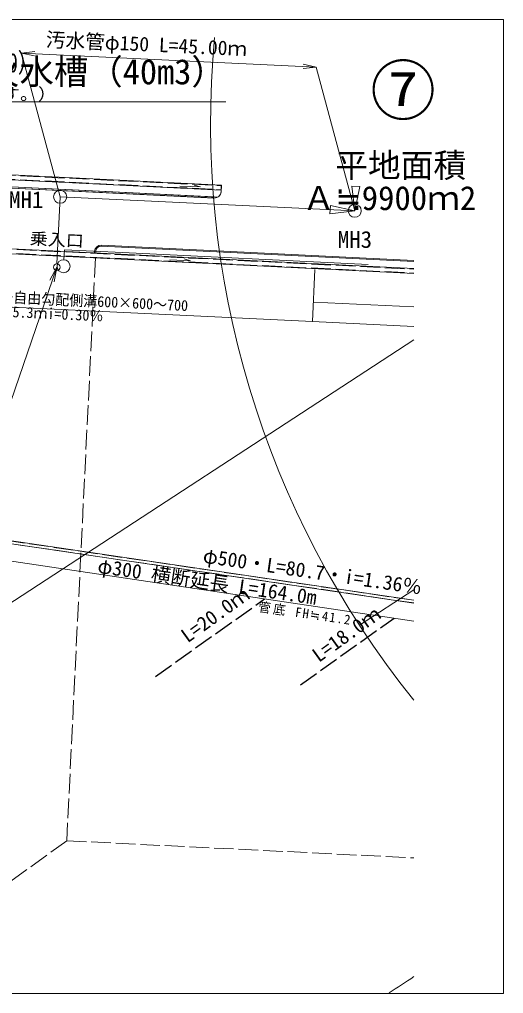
# Model space of a CAD drawing. Units: millimetres on the paper. Extents: x 0 to 420, y -1 to 297.
# Drawn here: x 272.2 to 419.9, y -0.2 to 296.8 of the extents above; entities that cross this region are included whole.
import ezdxf
from ezdxf.enums import TextEntityAlignment as Align

# ---------------------------------------------------------------- set-up
doc = ezdxf.new("R2010")
doc.units = ezdxf.units.MM
doc.linetypes.add('DASHED', pattern=[7.5, 6, -1.5])
for name, color, linetype, lineweight in [('_0-3_①．雨水', 7, 'Continuous', 9), ('_0-5_②．汚水', 7, 'Continuous', 9), ('①．道路', 7, 'Continuous', 9), ('①．雨水', 7, 'Continuous', 9), ('②．汚水', 3, 'Continuous', 9), ('③．地下', 7, 'Continuous', 9), ('⑥．新設', 5, 'Continuous', 9), ('⑦．防火', 1, 'Continuous', 9), ('造成地', 7, 'Continuous', 9)]:
    doc.layers.add(name, color=color, linetype=linetype, lineweight=lineweight)
doc.styles.add('ＭＳ ゴシック', font='')
doc.styles.get('ＭＳ ゴシック').set_extended_font_data('MS Gothic')

msp = doc.modelspace()

# ---------------------------------------------------------------- linework, layer by layer
at = {"layer": '_0-3_①．雨水'}
for p, q in [((362.352, 220.599), (361.596, 204.704)), ((212.241, 211.807), (361.596, 204.704)), ((361.877, 210.616), (392.491, 209.16)), ((361.596, 204.704), (392.491, 203.235))]:
    msp.add_line(p, q, dxfattribs=at)
at = {"layer": '_0-5_②．汚水'}
for p, q in [((276.885, 287.038), (272.857, 286.562)), ((284.596, 242.755), (272.857, 286.562)), ((362.761, 282.284), (272.857, 286.562)), ((272.857, 286.562), (276.821, 285.706)), ((358.734, 281.808), (362.761, 282.284)), ((362.761, 282.284), (358.797, 283.14)), ((374.499, 238.476), (362.761, 282.284)), ((283.574, 221.278), (264.676, 166.277)), ((283.574, 221.278), (281.402, 217.266)), ((282.821, 216.779), (283.574, 221.278))]:
    msp.add_line(p, q, dxfattribs=at)
at = {"layer": '①．道路'}
for p, q in [((64.601, 255.52), (331.62, 242.357)), ((64.603, 255.881), (331.638, 242.717)), ((333.699, 244.073), (333.788, 246.255)), ((392.491, 219.333), (211.369, 228.261)), ((295.086, 225.796), (295.103, 226.137)), ((295.445, 225.778), (295.462, 226.119)), ((297.149, 227.677), (392.491, 222.977)), ((297.199, 228.035), (392.491, 223.347))]:
    msp.add_line(p, q, dxfattribs=at)
for centre, radius, start, end in [((331.719, 244.355), 2, 267.17781, 357.17781), ((297.1, 226.038), 2, 87.17781, 177.13799), ((297.1, 226.038), 1.64, 87.17781, 177.13799)]:
    msp.add_arc(centre, radius, start, end, dxfattribs=at)
at = {"layer": '①．雨水'}
for p, q in [((212.477, 250.734), (333.72, 244.757)), ((212.551, 252.232), (333.789, 246.255)), ((321.118, 245.993), (327.39, 245.772)), ((327.39, 245.772), (325.472, 246.294)), ((211.443, 229.76), (392.491, 220.835)), ((211.369, 228.261), (392.491, 219.333)), ((318.075, 223.48), (324.347, 223.259)), ((324.347, 223.259), (322.429, 223.781))]:
    msp.add_line(p, q, dxfattribs=at)
at = {"layer": '①．雨水', "linetype": 'DASHED'}
for p, q in [((212.484, 250.883), (333.726, 244.907)), ((211.436, 229.61), (392.491, 220.684)), ((211.377, 228.411), (392.491, 219.483))]:
    msp.add_line(p, q, dxfattribs=at)
at = {"layer": '②．汚水'}
for p, q in [((373.59, 246.026), (374.488, 238.477)), ((376.087, 245.91), (373.59, 246.026)), ((374.488, 238.477), (376.087, 245.91)), ((284.596, 242.755), (283.621, 222.279)), ((374.488, 238.477), (284.596, 242.755)), ((367.056, 240.082), (366.937, 237.585)), ((366.937, 237.585), (374.488, 238.477)), ((374.488, 238.477), (367.056, 240.082))]:
    msp.add_line(p, q, dxfattribs=at)
for centre, radius in [((284.596, 242.755), 2), ((374.488, 238.477), 2), ((283.574, 221.28), 1)]:
    msp.add_circle(centre, radius, dxfattribs=at)
at = {"layer": '③．地下'}
for p, q in [((392.491, 118.85), (250.775, 139.674)), ((392.491, 119.78), (250.888, 140.587)), ((392.491, 113.38), (243.761, 135.449))]:
    msp.add_line(p, q, dxfattribs=at)
at = {"layer": '③．地下', "color": 3, "linetype": 'DASHED'}
for p, q in [((392.491, 118.911), (250.782, 139.733)), ((392.491, 119.719), (250.881, 140.528))]:
    msp.add_line(p, q, dxfattribs=at)
at = {"layer": '③．地下', "linetype": 'DASHED', "lineweight": 25}
for p, q in [((313.701, 96.51), (346.997, 120.131)), ((357.934, 93.965), (386.567, 114.276))]:
    msp.add_line(p, q, dxfattribs=at)
at = {"layer": '⑥．新設'}
for p, q in [((285.904, 226.546), (285.75, 223.55)), ((285.904, 226.546), (303.607, 225.704)), ((303.607, 225.704), (378.601, 222.138))]:
    msp.add_line(p, q, dxfattribs=at)
msp.add_circle((285.644, 221.553), 2, dxfattribs=at)
at = {"layer": '⑦．防火', "color": 7}
for p, q in [((253.454, 271.707), (298.713, 271.709)), ((298.713, 271.709), (335.204, 271.71))]:
    msp.add_line(p, q, dxfattribs=at)
at = {"layer": '⑦．防火', "color": 5}
for p, q in [((392.491, 199.077), (200.996, 74.202)), ((392.491, 122.872), (375.95, 112.086))]:
    msp.add_line(p, q, dxfattribs=at)
for centre, start, end in [((610.488, 265.03), 174.62297, 218.87093), ((235.774, 236.993), 302.20169, 304.03539)]:
    msp.add_arc(centre, 280, start, end, dxfattribs=at)
at = {"layer": '造成地'}
for p, q in [((0.116, 296.797), (419.901, 296.797)), ((419.901, 296.797), (419.901, -0.18)), ((64.601, 255.52), (331.407, 242.368)), ((64.603, 255.881), (332.781, 242.661)), ((321.118, 245.992), (327.39, 245.772)), ((327.39, 245.772), (325.472, 246.294)), ((333.692, 244.073), (333.781, 246.256)), ((211.443, 229.759), (392.491, 220.834)), ((392.491, 219.333), (211.369, 228.261)), ((211.369, 228.261), (392.491, 219.332)), ((295.445, 225.778), (295.462, 226.119)), ((297.149, 227.677), (392.491, 222.977)), ((297.199, 228.035), (392.491, 223.347)), ((318.075, 223.479), (324.347, 223.259)), ((324.347, 223.259), (322.428, 223.781)), ((419.901, -0.18), (0.116, -0.18))]:
    msp.add_line(p, q, dxfattribs=at)
at = {"layer": '造成地', "linetype": 'DASHED'}
for p, q in [((212.543, 252.082), (333.782, 246.105)), ((211.436, 229.609), (392.491, 220.684)), ((211.377, 228.411), (392.491, 219.483)), ((295.363, 224.121), (286.603, 46.402)), ((286.603, 46.402), (228.364, 4.268)), ((286.603, 46.402), (392.491, 41.182))]:
    msp.add_line(p, q, dxfattribs=at)
at = {"layer": '造成地', "color": 1}
msp.add_line((295.086, 225.796), (295.103, 226.137), dxfattribs=at)
at = {"layer": '造成地'}
for centre, radius, start, end in [((331.712, 244.355), 2, 267.17781, 357.17781), ((331.712, 244.355), 2, 267.17781, 357.17781), ((331.719, 244.355), 2, 267.17781, 357.17781), ((297.1, 226.038), 1.64, 87.17781, 177.13799)]:
    msp.add_arc(centre, radius, start, end, dxfattribs=at)
at = {"layer": '造成地', "color": 1}
msp.add_arc((297.1, 226.038), 2, 87.17781, 177.13799, dxfattribs=at)

# ---------------------------------------------------------------- texts
at = {"layer": '_0-3_①．雨水', "style": 'ＭＳ ゴシック', "width": 0.95}
for s, p in [('29号自由勾配側溝600×600～700', (261.656, 209.851)), (' L=75.3ｍi=0.30％', (261.447, 205.456))]:
    msp.add_text(s, height=3.299, rotation=357.277, dxfattribs=at).set_placement(p, align=Align.BOTTOM_LEFT)
at = {"layer": '_0-5_②．汚水', "style": 'ＭＳ ゴシック'}
msp.add_text('汚水管φ150 L=45.00ｍ', height=4.399, rotation=357.275, dxfattribs=at).set_placement((280.099, 287.219), align=Align.BOTTOM_LEFT)
at = {"layer": '②．汚水', "style": 'ＭＳ ゴシック'}
for s, p in [('MH1', (269.008, 237.742)), ('MH3', (369.312, 225.631))]:
    msp.add_text(s, height=5.132, dxfattribs=at).set_placement(p, align=Align.BOTTOM_LEFT)
at = {"layer": '③．地下', "color": 3, "style": 'ＭＳ ゴシック'}
msp.add_text('φ500・L=80.7・i=1.36％', height=4.399, rotation=351.641, dxfattribs=at).set_placement((327.764, 129.917), align=Align.BOTTOM_LEFT)
at = {"layer": '③．地下', "style": 'ＭＳ ゴシック'}
msp.add_text('φ300 横断延長 L=164.0m', height=4.399, rotation=351.641, dxfattribs=at).set_placement((295.593, 126.819), align=Align.BOTTOM_LEFT)
at = {"layer": '③．地下', "color": 1, "style": 'ＭＳ ゴシック'}
for s, p in [('L=20.0ｍ', (324.264, 105.49)), ('L=18.0ｍ', (364.295, 99.539))]:
    msp.add_text(s, height=4.399, rotation=35.686, dxfattribs=at).set_placement(p, align=Align.BOTTOM_LEFT)
at = {"layer": '③．地下', "insert": (344.835, 116.057), "char_height": 2.933, "attachment_point": 7, "rotation": 351.641, "style": 'ＭＳ ゴシック'}
msp.add_mtext('\\T1.2;\\W0.95;管底\\~FH≒41.2', dxfattribs=at)
at = {"layer": '⑦．防火', "color": 7, "style": 'ＭＳ ゴシック'}
msp.add_text('防火水槽（40m3）', height=7.698, rotation=0.002, dxfattribs=at).set_placement((251.204, 274.707), align=Align.BOTTOM_LEFT)
at = {"layer": '造成地', "style": 'ＭＳ ゴシック'}
for s, height, width, p in [('縮尺（１/500）', 5.865, 0.75, (235.717, 278.919)), ('（⑦区画地については、緩衝帯が配置されています。）', 3.666, 1.1, (145.855, 271.127))]:
    msp.add_text(s, height=height, rotation=0.002, dxfattribs=dict(at, width=width)).set_placement(p, align=Align.BOTTOM_LEFT)
at = {"layer": '造成地', "color": 1, "style": 'ＭＳ ゴシック'}
for s, height, p in [('⑦', 14.66, (379.248, 263.43)), ('\u3000平地面積', 7.331, (358.522, 246.483)), ('Ａ≒9900ｍ2', 7.331, (358.523, 236.483))]:
    msp.add_text(s, height=height, rotation=0.002, dxfattribs=at).set_placement(p, align=Align.BOTTOM_LEFT)
at = {"layer": '造成地', "color": 1, "style": 'ＭＳ ゴシック', "width": 1.1}
msp.add_text('乗入口', height=3.666, rotation=357.178, dxfattribs=at).set_placement((275.197, 227.142), align=Align.BOTTOM_LEFT)

doc.saveas('drawing.dxf')
